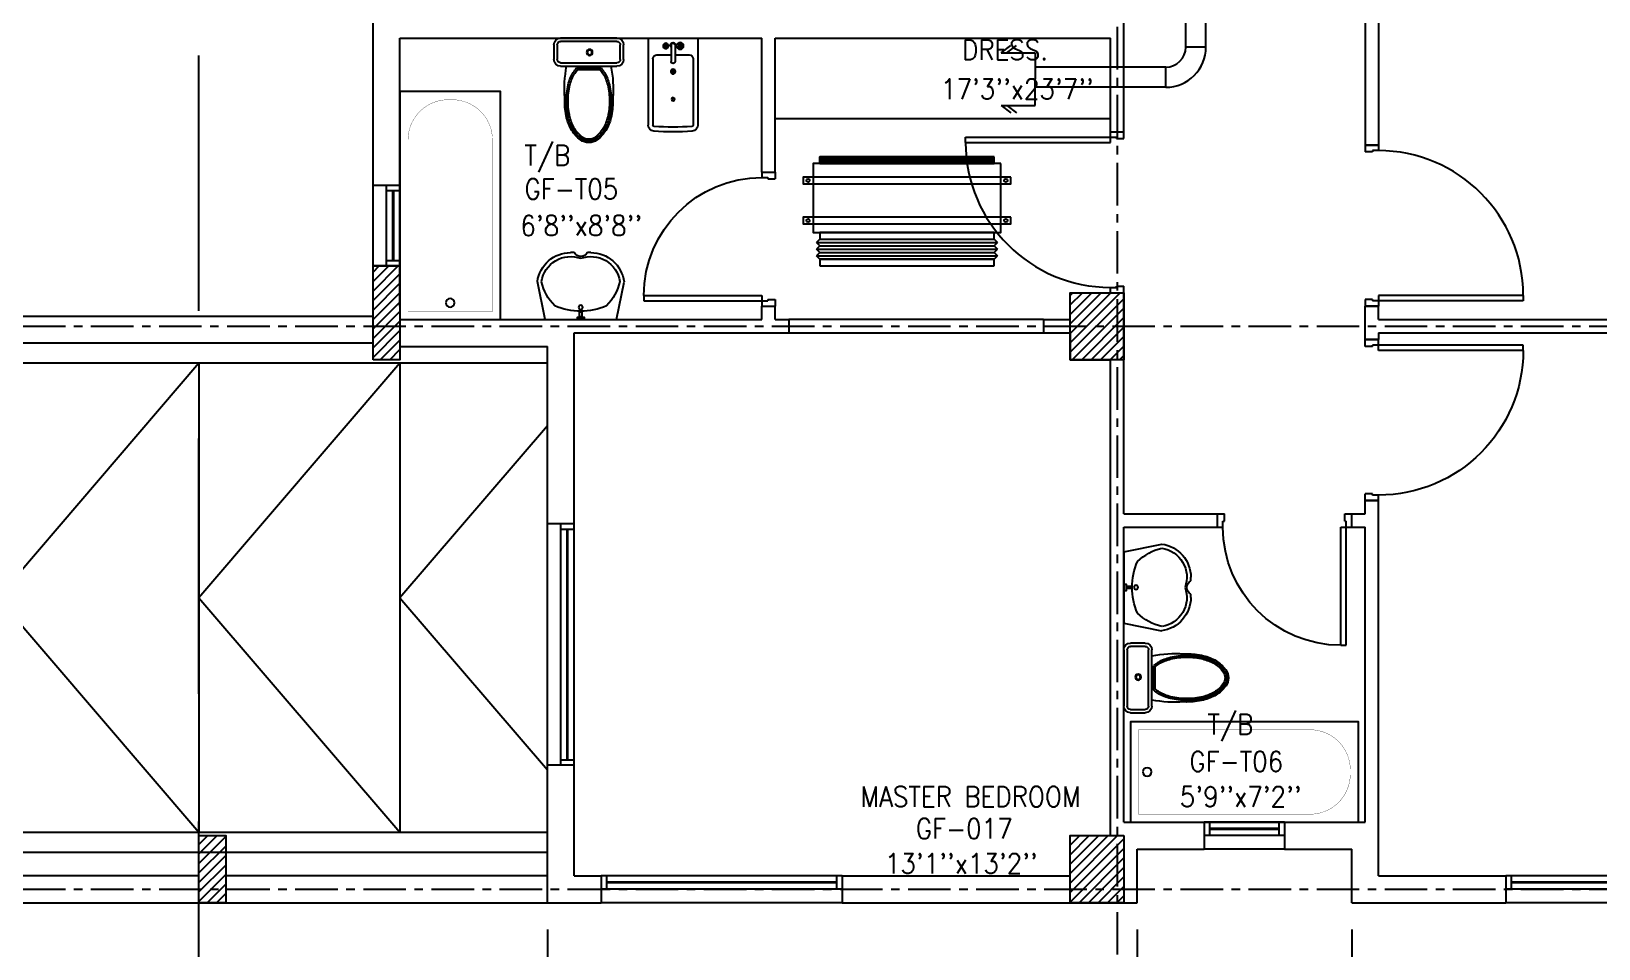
# Model space of a CAD drawing. Header units: millimetres. Extents: x -1288794 to 2153086, y -2701644 to -1335282.
# Drawn here: x 1378306 to 1389998, y -1509612 to -1502769 of the extents above; entities that cross this region are included whole.
import ezdxf

# ---------------------------------------------------------------- set-up
doc = ezdxf.new("R2010")
doc.units = ezdxf.units.MM
doc.header["$LTSCALE"] = 100
doc.header["$PDMODE"] = 34
doc.linetypes.add('CENTER', pattern=[50.8, 31.75, -6.35, 6.35, -6.35])
doc.linetypes.add('DASHED2', pattern=[9.525, 6.35, -3.175])
for name, color, linetype in [('A-ANNO-DIMS', 1, 'Continuous'), ('A-ANNO-TEXT', 8, 'Continuous'), ('A-AREA', 8, 'CENTER'), ('A-DOOR', 4, 'Continuous'), ('A-FLOR-OVHD', 4, 'DASHED2'), ('A-FLOR-PFIX', 8, 'Continuous'), ('A-FLOR-SPCL', 8, 'Continuous'), ('A-GLAZ', 5, 'Continuous'), ('A-GRID', 253, 'CENTER'), ('A-WALL-FULL', 8, 'Continuous'), ('AC-FAD', 6, 'Continuous'), ('FCU-AC', 160, 'Continuous'), ('HATCH', 251, 'Continuous'), ('L-WALK', 8, 'Continuous'), ('S-COL- HACT.', 9, 'Continuous'), ('S-COL.', 8, 'Continuous')]:
    doc.layers.add(name, color=color, linetype=linetype)
doc.styles.add('ROMANS', font='romans.shx', dxfattribs={"width": 0.8})
doc.dimstyles.new('100 of DIM2', dxfattribs={"dimscale": 0, "dimtxt": 200, "dimasz": 150, "dimexe": 75, "dimexo": 200, "dimgap": 75, "dimtad": 1, "dimdec": 0, "dimrnd": 5, "dimzin": 0, "dimdsep": 46, "dimtxsty": 'ROMANS', "dimblk": 'ARCHTICK', "dimcen": 100, "dimclrd": 94, "dimclre": 94, "dimclrt": 2, "dimadec": 0, "dimazin": 0, "dimtfac": 1, "dimtdec": 0, "dimtofl": 0, "dimtmove": 2, "dimatfit": 3, "dimldrblk": 'OPEN90', "dimfxl": 75, "dimtolj": 1, "dimtzin": 0, "dimarcsym": 0})
pattern_1 = [(45, (2502910.96, -1109556.65), (-35.355339, 35.355339), [])]

# ---------------------------------------------------------------- blocks, each defined once
blk = doc.blocks.new('BIDET-1')
for p, q in [((175, 0), (-175, 0)), ((-185, -10), (-185, -649)), ((-39, -59), (-69, -59)), ((-54, -44), (-54, -74)), ((-15, -54), (-15, -174)), ((15, -54), (15, -174)), ((39, -59), (69, -59)), ((54, -44), (54, -74)), ((185, -10), (185, -649)), ((-150, -155), (-150, -649)), ((-15, -125), (-120, -125)), ((120, -125), (15, -125)), ((150, -155), (150, -649)), ((12, -250), (-12, -250)), ((-9, -259), (9, -241)), ((-9, -241), (9, -259)), ((0, -238), (0, -262))]:
    blk.add_line(p, q)
for centre, radius in [((-54, -59), 25), ((-54, -59), 20), ((-54, -59), 15.2), ((-54, -59), 10.2), ((54, -59), 20), ((54, -59), 15.2), ((54, -59), 10.2), ((0, -250), 17.5), ((0, -250), 12.5), ((0, -457), 12.5), ((0, -457), 10)]:
    blk.add_circle(centre, radius)
for centre, radius, start, end in [((-175, -10), 10, 90, 180), ((175, -10), 10, 0, 90), ((0, -54), 20, 318.5904, 221.4096), ((0, -54), 15, 0, 180), ((-120, -155), 30, 90, 180), ((0, -174), 15, 180, 0), ((120, -155), 30, 0, 90), ((-140, -649), 45, 180, 265.2062), ((-140, -649), 10, 180, 265.2062), ((0, 1020), 1720, 265.2062, 274.7938), ((0, 1020), 1685, 265.2062, 274.7938), ((140, -649), 10, 274.7938, 0), ((140, -649), 45, 274.7938, 0)]:
    blk.add_arc(centre, radius, start, end)
blk = doc.blocks.new('D-100-R1')
for p, q in [((-80, 980), (-80, 100)), ((-80, 980), (-40, 980)), ((-40, 980), (-40, 55)), ((-1000, 100), (-1000, 0)), ((-1000, 100), (-960, 100)), ((-960, 100), (-960, 55)), ((-960, 55), (-950, 55)), ((-950, 55), (-950, 0)), ((-80, 100), (0, 100)), ((-50, 55), (-50, 0)), ((-50, 55), (-40, 55)), ((-50, 0), (0, 0)), ((0, 100), (0, 0)), ((-1000, 0), (-950, 0))]:
    blk.add_line(p, q)
at = {"linetype": 'Continuous'}
blk.add_arc((-80, 100), 880, 90, 180, dxfattribs=at)
blk = doc.blocks.new('D-120-R1')
for p, q in [((-80, 1180), (-40, 1180)), ((-80, 1180), (-80, 100)), ((-40, 1180), (-40, 55)), ((-1200, 100), (-1160, 100)), ((-1200, 100), (-1200, 0)), ((-1160, 100), (-1160, 55)), ((-1160, 55), (-1150, 55)), ((-1150, 55), (-1150, 0)), ((-80, 100), (0, 100)), ((-50, 55), (-40, 55)), ((-50, 55), (-50, 0)), ((-50, 0), (0, 0)), ((0, 100), (0, 0)), ((-1200, 0), (-1150, 0))]:
    blk.add_line(p, q)
at = {"linetype": 'Continuous'}
blk.add_arc((-80, 100), 1080, 90, 180, dxfattribs=at)
blk = doc.blocks.new('WC-1')
for p, q in [((-210, 0), (210, 0)), ((-260, -160), (-260, -50)), ((-235, -160), (-235, -50)), ((-210, -25), (210, -25)), ((235, -50), (235, -160)), ((260, -50), (260, -160)), ((210, -185), (-210, -185)), ((210, -210), (-210, -210)), ((91, -223), (-91, -223)), ((86, -235), (-86, -235))]:
    blk.add_line(p, q)
for radius in [22.1, 17.1]:
    blk.add_circle((-6, -107), radius)
for centre, radius, start, end in [((-210, -50), 50, 90, 180), ((-210, -50), 25, 90, 180), ((210, -50), 50, 360, 90), ((210, -50), 25, 360, 90), ((-210, -160), 50, 180, 270), ((-210, -160), 25, 180, 270), ((722, -383), 904, 168.9529, 184.0632), ((69, -365), 214, 138.4152, 149.8586), ((-69, -365), 214, 30.1414, 41.5848), ((210, -160), 25, 270, 360), ((210, -160), 50, 270, 360), ((352, -470), 520, 166.4766, 180), ((178, -428), 341, 149.8586, 166.4766), ((178, -428), 328, 149.8586, 166.4766), ((69, -365), 201, 139.9943, 149.8586), ((-69, -365), 201, 30.1414, 40.0057), ((-178, -428), 328, 13.5234, 30.1414), ((-178, -428), 341, 13.5234, 30.1414), ((-352, -470), 520, 360, 13.5234), ((352, -470), 532, 177.5541, 180), ((352, -470), 507, 166.4766, 180), ((-352, -470), 507, 360, 13.5234), ((-352, -470), 532, 360, 2.4459), ((352, -470), 532, 180, 193.5234), ((352, -470), 520, 180, 193.5234), ((352, -470), 507, 180, 193.5234), ((-352, -470), 507, 346.4766, 360), ((-352, -470), 520, 346.4766, 360), ((-352, -470), 532, 346.4766, 360), ((178, -512), 353, 193.5234, 210.1414), ((178, -512), 341, 193.5234, 210.1414), ((178, -512), 328, 193.5234, 210.1414), ((69, -575), 226, 210.1414, 234.4972), ((69, -575), 214, 210.1414, 234.4972), ((69, -575), 201, 210.1414, 234.4972), ((-69, -575), 201, 305.5028, 329.8586), ((-69, -575), 214, 305.5028, 329.8586), ((-69, -575), 226, 305.5028, 329.8586), ((-178, -512), 328, 329.8586, 346.4766), ((-178, -512), 341, 329.8586, 346.4766), ((-178, -512), 353, 329.8586, 346.4766), ((0, -672), 108, 234.4972, 270), ((0, -672), 95.9, 234.4972, 270), ((0, -672), 83.4, 234.4972, 270), ((0, -672), 83.4, 270, 305.5028), ((0, -672), 95.9, 270, 305.5028), ((0, -672), 108, 270, 305.5028)]:
    blk.add_arc(centre, radius, start, end)
at = {"linetype": 'Continuous', "ltscale": 50}
blk.add_arc((-722, -383), 904, 355.9368, 11.0471, dxfattribs=at)
blk = doc.blocks.new('LAV-4')
for p, q in [((-266, 0), (-322, -283)), ((-266, 0), (268, 0)), ((268, 0), (324, -280)), ((-48, -500), (-75, -500)), ((75, -500), (50, -500))]:
    blk.add_line(p, q)
for points in [[(-25, 0), (-25, -18), (25, -18), (25, 0)], [(-9, -20), (-9, -57), (8, -57), (8, -20)]]:
    blk.add_lwpolyline(points, close=True)
blk.add_circle((0, -91), 15.4)
for centre, radius, start, end in [((74, -366), 375, 135.3333, 167.1432), ((0, -539), 477, 66.1261, 113.874), ((-74, -366), 375, 12.5199, 44.6667), ((-75, -250), 250, 187.6784, 270), ((-75, -250), 220, 188.5814, 289.9523), ((75, -250), 220, 250.0878, 350.8515), ((75, -250), 250, 270, 353.0121), ((1, -527), 55.9, 28.7827, 151.2173), ((50, -499), 0, 238.1883, 0)]:
    blk.add_arc(centre, radius, start, end)
blk = doc.blocks.new('BT-2')
blk.add_lwpolyline([(0, 750), (1700, 750), (1700, 0), (0, 0)], close=True)
at = {"const_width": 2}
blk.add_lwpolyline([(60, 690), (1340, 690, -0.414214), (1640, 390), (1640, 360, -0.414214), (1340, 60), (60, 60)], format="xyb", close=True, dxfattribs=at)
blk.add_circle((125, 375), 31.9)
blk = doc.blocks.new('W-180')
for p, q in [((1800, 100), (0, 100)), ((1800, 0), (0, 0)), ((40, 0), (40, 100)), ((1760, 100), (1760, 0))]:
    blk.add_line(p, q)
at = {"linetype": 'Continuous'}
for p, q in [((1760, 53), (40, 53)), ((1760, 47), (40, 47))]:
    blk.add_line(p, q, dxfattribs=at)
blk = doc.blocks.new('W-60')
for p, q in [((600, 100), (0, 100)), ((600, 0), (0, 0)), ((40, 0), (40, 100)), ((560, 100), (560, 0))]:
    blk.add_line(p, q)
at = {"linetype": 'Continuous'}
for p, q in [((560, 53), (40, 53)), ((560, 47), (40, 47))]:
    blk.add_line(p, q, dxfattribs=at)
blk = doc.blocks.new('_ArchTick')
at = {"color": 0, "linetype": 'ByBlock', "const_width": 0.15}
blk.add_lwpolyline([(-0.5, -0.5), (0.5, 0.5)], dxfattribs=at)
blk = doc.blocks.new('*D699')
at = {"layer": 'A-ANNO-DIMS', "color": 94, "linetype": 'Continuous', "lineweight": -2, "ltscale": 3, "transparency": 16777216}
for p, q in [((1388156, -1509469), (1388156, -1512083)), ((1392456, -1509469), (1392456, -1512083)), ((1392456, -1512008), (1388156, -1512008))]:
    blk.add_line(p, q, dxfattribs=at)
at = {"layer": 'Defpoints', "color": 0, "linetype": 'Continuous', "ltscale": 3, "transparency": 16777216}
for p in [(1388156, -1509269), (1392456, -1509269), (1388156, -1512008)]:
    blk.add_point(p, dxfattribs=at)
at = {"layer": 'A-ANNO-DIMS', "color": 94, "linetype": 'Continuous', "lineweight": -2, "ltscale": 3, "transparency": 16777216, "xscale": 150, "yscale": 150, "zscale": 150, "rotation": 180}
blk.add_blockref('_ArchTick', (1388156, -1512008), dxfattribs=at)
at = {"layer": 'A-ANNO-DIMS', "color": 94, "linetype": 'Continuous', "lineweight": -2, "ltscale": 3, "transparency": 16777216, "xscale": 150, "yscale": 150, "zscale": 150}
blk.add_blockref('_ArchTick', (1392456, -1512008), dxfattribs=at)
at = {"layer": 'A-ANNO-DIMS', "color": 2, "linetype": 'Continuous', "ltscale": 3, "transparency": 16777216, "insert": (1390306, -1511833), "char_height": 200, "attachment_point": 5, "style": 'ROMANS'}
blk.add_mtext('\\A1;4300', dxfattribs=at)
blk = doc.blocks.new('_Open90')
at = {"color": 0, "linetype": 'ByBlock', "lineweight": -2}
for p, q in [((0, 0), (-1, 0)), ((-0.5, 0.5), (0, 0)), ((0, 0), (-0.5, -0.5))]:
    blk.add_line(p, q, dxfattribs=at)
blk = doc.blocks.new('*D700')
at = {"layer": 'A-ANNO-DIMS', "color": 94, "linetype": 'Continuous', "lineweight": -2, "ltscale": 3, "transparency": 16777216}
for p, q in [((1386556, -1509469), (1386556, -1512083)), ((1388156, -1509469), (1388156, -1512083)), ((1388156, -1512008), (1386556, -1512008))]:
    blk.add_line(p, q, dxfattribs=at)
at = {"layer": 'Defpoints', "color": 0, "linetype": 'Continuous', "ltscale": 3, "transparency": 16777216}
for p in [(1386556, -1509269), (1388156, -1509269), (1386556, -1512008)]:
    blk.add_point(p, dxfattribs=at)
at = {"layer": 'A-ANNO-DIMS', "color": 94, "linetype": 'Continuous', "lineweight": -2, "ltscale": 3, "transparency": 16777216, "xscale": 150, "yscale": 150, "zscale": 150, "rotation": 180}
blk.add_blockref('_ArchTick', (1386556, -1512008), dxfattribs=at)
at = {"layer": 'A-ANNO-DIMS', "color": 94, "linetype": 'Continuous', "lineweight": -2, "ltscale": 3, "transparency": 16777216, "xscale": 150, "yscale": 150, "zscale": 150}
blk.add_blockref('_ArchTick', (1388156, -1512008), dxfattribs=at)
at = {"layer": 'A-ANNO-DIMS', "color": 2, "linetype": 'Continuous', "ltscale": 3, "transparency": 16777216, "insert": (1387356, -1511833), "char_height": 200, "attachment_point": 5, "style": 'ROMANS'}
blk.add_mtext('\\A1;1600', dxfattribs=at)
blk = doc.blocks.new('*D701')
at = {"layer": 'A-ANNO-DIMS', "color": 94, "linetype": 'Continuous', "lineweight": -2, "ltscale": 3, "transparency": 16777216}
for p, q in [((1382156, -1509469), (1382156, -1512083)), ((1386556, -1509469), (1386556, -1512083)), ((1386556, -1512008), (1382156, -1512008))]:
    blk.add_line(p, q, dxfattribs=at)
at = {"layer": 'Defpoints', "color": 0, "linetype": 'Continuous', "ltscale": 3, "transparency": 16777216}
for p in [(1382156, -1509269), (1386556, -1509269), (1382156, -1512008)]:
    blk.add_point(p, dxfattribs=at)
at = {"layer": 'A-ANNO-DIMS', "color": 94, "linetype": 'Continuous', "lineweight": -2, "ltscale": 3, "transparency": 16777216, "xscale": 150, "yscale": 150, "zscale": 150, "rotation": 180}
blk.add_blockref('_ArchTick', (1382156, -1512008), dxfattribs=at)
at = {"layer": 'A-ANNO-DIMS', "color": 94, "linetype": 'Continuous', "lineweight": -2, "ltscale": 3, "transparency": 16777216, "xscale": 150, "yscale": 150, "zscale": 150}
blk.add_blockref('_ArchTick', (1386556, -1512008), dxfattribs=at)
at = {"layer": 'A-ANNO-DIMS', "color": 2, "linetype": 'Continuous', "ltscale": 3, "transparency": 16777216, "insert": (1384356, -1511833), "char_height": 200, "attachment_point": 5, "style": 'ROMANS'}
blk.add_mtext('\\A1;4400', dxfattribs=at)
blk = doc.blocks.new('*D702')
at = {"layer": 'A-ANNO-DIMS', "color": 94, "linetype": 'Continuous', "lineweight": -2, "ltscale": 3, "transparency": 16777216}
for p, q in [((1373556, -1509469), (1373556, -1512083)), ((1382156, -1509469), (1382156, -1512083)), ((1382156, -1512008), (1373556, -1512008))]:
    blk.add_line(p, q, dxfattribs=at)
at = {"layer": 'Defpoints', "color": 0, "linetype": 'Continuous', "ltscale": 3, "transparency": 16777216}
for p in [(1373556, -1509269), (1382156, -1509269), (1373556, -1512008)]:
    blk.add_point(p, dxfattribs=at)
at = {"layer": 'A-ANNO-DIMS', "color": 94, "linetype": 'Continuous', "lineweight": -2, "ltscale": 3, "transparency": 16777216, "xscale": 150, "yscale": 150, "zscale": 150, "rotation": 180}
blk.add_blockref('_ArchTick', (1373556, -1512008), dxfattribs=at)
at = {"layer": 'A-ANNO-DIMS', "color": 94, "linetype": 'Continuous', "lineweight": -2, "ltscale": 3, "transparency": 16777216, "xscale": 150, "yscale": 150, "zscale": 150}
blk.add_blockref('_ArchTick', (1382156, -1512008), dxfattribs=at)
at = {"layer": 'A-ANNO-DIMS', "color": 2, "linetype": 'Continuous', "ltscale": 3, "transparency": 16777216, "insert": (1377856, -1511833), "char_height": 200, "attachment_point": 5, "style": 'ROMANS'}
blk.add_mtext('\\A1;8600', dxfattribs=at)
blk = doc.blocks.new('fcu 2 tr')
h = blk.add_hatch()
h.set_pattern_fill('NET', color=3)
h.paths.add_polyline_path([(80954, -1588493), (79654, -1588493), (79654, -1588543), (80954, -1588543)])
at = {"layer": 'FCU-AC'}
for p, q in [((79654, -1587780), (79629, -1587805)), ((80979, -1587805), (79629, -1587805)), ((79654, -1587830), (79629, -1587805)), ((79654, -1587830), (79629, -1587855)), ((80954, -1587780), (79654, -1587780)), ((80954, -1587830), (79654, -1587830)), ((80954, -1587830), (79654, -1587830)), ((80954, -1587780), (80979, -1587805)), ((80954, -1587830), (80979, -1587805)), ((80954, -1587830), (80979, -1587855)), ((80979, -1587855), (79629, -1587855)), ((79654, -1587880), (79629, -1587855)), ((79654, -1587880), (79629, -1587905)), ((80979, -1587905), (79629, -1587905)), ((79654, -1587930), (79629, -1587905)), ((80954, -1587880), (79654, -1587880)), ((80954, -1587880), (79654, -1587880)), ((80954, -1587880), (80979, -1587855)), ((80954, -1587880), (80979, -1587905)), ((80954, -1587930), (80979, -1587905))]:
    blk.add_line(p, q, dxfattribs=at)
at = {"layer": 'FCU-AC', "color": 1}
for p, q in [((80954, -1587730), (79654, -1587730)), ((79654, -1587730), (79654, -1587780)), ((79654, -1587780), (80954, -1587780)), ((80954, -1587780), (80954, -1587730)), ((80954, -1587930), (79654, -1587930)), ((79654, -1587930), (79654, -1587980)), ((80954, -1587980), (80954, -1587930)), ((79654, -1587980), (80954, -1587980))]:
    blk.add_line(p, q, dxfattribs=at)
at = {"layer": 'FCU-AC', "color": 6}
for points in [[(79529, -1588093), (81079, -1588093), (81079, -1588043), (79529, -1588043)], [(79529, -1588393), (81079, -1588393), (81079, -1588343), (79529, -1588343)]]:
    blk.add_lwpolyline(points, close=True, dxfattribs=at)
at = {"layer": 'FCU-AC'}
blk.add_lwpolyline([(79604, -1588493), (81004, -1588493), (81004, -1587980), (79604, -1587980)], close=True, dxfattribs=at)
at = {"layer": 'FCU-AC', "color": 3}
blk.add_lwpolyline([(79654, -1588543), (80954, -1588543), (80954, -1588493), (79654, -1588493)], close=True, dxfattribs=at)
at = {"layer": 'FCU-AC', "color": 6}
for centre in [(79566, -1588068), (81041, -1588068), (79566, -1588368), (81041, -1588368)]:
    blk.add_circle(centre, 12.5, dxfattribs=at)
blk = doc.blocks.new('FAD OUTLET')
at = {"layer": 'AC-FAD'}
for p, q in [((-253, 196), (-182, 251)), ((-212, 196), (-141, 251)), ((-253, 196), (0, 196)), ((0, 196), (0, 0)), ((0, -196), (0, 0)), ((-253, -196), (0, -196)), ((-253, -196), (-182, -251)), ((-212, -196), (-141, -251))]:
    blk.add_line(p, q, dxfattribs=at)

msp = doc.modelspace()

# ---------------------------------------------------------------- hatches: boundary and pattern name
at = {"layer": 'S-COL- HACT.', "linetype": 'Continuous', "ltscale": 3}
h = msp.add_hatch(dxfattribs=at)
h.set_pattern_fill('ANSI31', color=256, scale=400, style=0)
h.set_pattern_definition(pattern_1)
h.paths.add_polyline_path([(1380855.8, -1505218.6), (1380855.8, -1504518.6), (1381055.8, -1504518.6), (1381055.8, -1505218.6)])
h = msp.add_hatch(dxfattribs=at)
h.set_pattern_fill('ANSI31', color=256, scale=400, style=0)
h.set_pattern_definition(pattern_1)
h.paths.add_polyline_path([(1386455.8, -1504718.6), (1386455.8, -1505218.6), (1386055.8, -1505218.6), (1386055.8, -1504718.6)])
h = msp.add_hatch(dxfattribs=at)
h.set_pattern_fill('ANSI31', color=256, scale=400, style=0)
h.set_pattern_definition(pattern_1)
h.paths.add_polyline_path([(1379755.8, -1508768.6), (1379755.8, -1509268.6), (1379555.8, -1509268.6), (1379555.8, -1508768.6)])
h = msp.add_hatch(dxfattribs=at)
h.set_pattern_fill('ANSI31', color=256, scale=400, style=0)
h.set_pattern_definition(pattern_1)
h.paths.add_polyline_path([(1386455.8, -1508768.6), (1386455.8, -1509268.6), (1386055.8, -1509268.6), (1386055.8, -1508768.6)])

# ---------------------------------------------------------------- linework, layer by layer
at = {"layer": 'A-AREA', "linetype": 'Continuous', "ltscale": 3}
for p, q in [((1373555.8, -1504893.6), (1380855.8, -1504893.6)), ((1380855.8, -1505093.6), (1373555.8, -1505093.6)), ((1379555.8, -1509068.6), (1373555.8, -1509068.6)), ((1382155.8, -1509068.6), (1379755.8, -1509068.6)), ((1373555.8, -1509268.6), (1382155.8, -1509268.6))]:
    msp.add_line(p, q, dxfattribs=at)
at = {"layer": 'A-FLOR-OVHD', "linetype": 'Continuous', "ltscale": 3}
for p, q in [((1385855.8, -1504918.6), (1383955.8, -1504918.6)), ((1383955.8, -1505018.6), (1385855.8, -1505018.6))]:
    msp.add_line(p, q, dxfattribs=at)
at = {"layer": 'A-FLOR-OVHD', "ltscale": 3}
msp.add_lwpolyline([(1406555.8, -1509268.6), (1406555.8, -1510568.6), (1393755.8, -1510568.6), (1393755.8, -1509268.6), (1392455.8, -1509268.6), (1392455.8, -1510568.6), (1388155.8, -1510568.6), (1388155.8, -1510168.6), (1386555.8, -1510168.6), (1386555.8, -1510568.6), (1379555.8, -1510568.6), (1379555.8, -1500918.6), (1378555.8, -1500918.6), (1378555.8, -1496418.6)], dxfattribs=at)
msp.add_lwpolyline([(1406555.8, -1509268.6), (1406555.8, -1510568.6), (1393755.8, -1510568.6), (1393755.8, -1509268.6), (1392455.8, -1509268.6), (1392455.8, -1510568.6), (1388155.8, -1510568.6), (1388155.8, -1510168.6), (1386555.8, -1510168.6), (1386555.8, -1510568.6), (1379555.8, -1510568.6), (1379555.8, -1500918.6), (1378555.8, -1500918.6), (1378555.8, -1496418.6)], dxfattribs=at)
at = {"layer": 'A-FLOR-SPCL', "ltscale": 3}
msp.add_line((1383855.8, -1503418.6), (1386355.8, -1503418.6), dxfattribs=at)
at = {"layer": 'A-GLAZ', "ltscale": 3}
for p, q in [((1380855.8, -1504518.6), (1380855.8, -1503918.6)), ((1382155.8, -1508243.6), (1382155.8, -1506443.6)), ((1387655.8, -1508868.6), (1387055.8, -1508868.6)), ((1384355.8, -1509268.6), (1382555.8, -1509268.6)), ((1391105.8, -1509268.6), (1389305.8, -1509268.6))]:
    msp.add_line(p, q, dxfattribs=at)
at = {"layer": 'A-GRID', "ltscale": 0.1}
for p, q in [((1386405.8, -1465142.6), (1386405.8, -1513277)), ((1369098.6, -1504968.6), (1412638.2, -1504968.6)), ((1369098.6, -1509168.6), (1412638.2, -1509168.6))]:
    msp.add_line(p, q, dxfattribs=at)
at = {"layer": 'A-WALL-FULL', "ltscale": 3}
for p, q in [((1386455.8, -1503518.6), (1386455.8, -1501608.6)), ((1388255.8, -1501618.6), (1388255.8, -1503618.6)), ((1388355.8, -1501618.6), (1388355.8, -1503618.6)), ((1380855.8, -1502918.6), (1380855.8, -1501668.6)), ((1381055.8, -1502818.6), (1383755.8, -1502818.6)), ((1381055.8, -1503918.6), (1381055.8, -1502818.6)), ((1383755.8, -1503818.6), (1383755.8, -1502818.6)), ((1383855.8, -1503818.6), (1383855.8, -1502818.6)), ((1383855.8, -1502818.6), (1386355.8, -1502818.6)), ((1386355.8, -1503518.6), (1386355.8, -1502818.6)), ((1380855.8, -1502918.6), (1380855.8, -1502918.6)), ((1380855.8, -1503918.6), (1380855.8, -1502918.6)), ((1386355.8, -1503518.6), (1386455.8, -1503518.6)), ((1388255.8, -1503618.6), (1388355.8, -1503618.6)), ((1383755.8, -1503818.6), (1383855.8, -1503818.6)), ((1381055.8, -1503918.6), (1380855.8, -1503918.6)), ((1381055.8, -1504518.6), (1380855.8, -1504518.6)), ((1380855.8, -1505218.6), (1380855.8, -1504518.6)), ((1381055.8, -1504818.6), (1381055.8, -1504518.6)), ((1381055.8, -1504818.6), (1381055.8, -1504518.6)), ((1383755.8, -1504818.6), (1383855.8, -1504818.6)), ((1383755.8, -1504918.6), (1383755.8, -1504818.6)), ((1383855.8, -1504918.6), (1383855.8, -1504818.6)), ((1386355.8, -1504718.6), (1386455.8, -1504718.6)), ((1386455.8, -1506368.6), (1386455.8, -1504718.6)), ((1388255.8, -1504818.6), (1388355.8, -1504818.6)), ((1388255.8, -1505068.6), (1388255.8, -1504818.6)), ((1388355.8, -1504918.6), (1388355.8, -1504818.6)), ((1381055.8, -1504918.6), (1383755.8, -1504918.6)), ((1383855.8, -1504918.6), (1383955.8, -1504918.6)), ((1383955.8, -1504918.6), (1383955.8, -1505018.6)), ((1385855.8, -1504918.6), (1386055.8, -1504918.6)), ((1385855.8, -1504918.6), (1385855.8, -1505018.6)), ((1388355.8, -1504918.6), (1392455.8, -1504918.6)), ((1382355.8, -1505018.6), (1383955.8, -1505018.6)), ((1382355.8, -1506443.6), (1382355.8, -1505018.6)), ((1385855.8, -1505018.6), (1386055.8, -1505018.6)), ((1388355.8, -1505018.6), (1392255.8, -1505018.6)), ((1388355.8, -1505018.6), (1388355.8, -1505068.6)), ((1381055.8, -1505118.6), (1382155.8, -1505118.6)), ((1381055.8, -1505118.6), (1381055.8, -1505218.6)), ((1382155.8, -1506443.6), (1382155.8, -1505118.6)), ((1388255.8, -1505068.6), (1388355.8, -1505068.6)), ((1381055.8, -1505218.6), (1380855.8, -1505218.6)), ((1386355.8, -1508768.6), (1386355.8, -1505218.6)), ((1388255.8, -1506268.6), (1388355.8, -1506268.6)), ((1388255.8, -1506368.6), (1388255.8, -1506268.6)), ((1388355.8, -1509068.6), (1388355.8, -1506268.6)), ((1382355.8, -1506443.6), (1382155.8, -1506443.6)), ((1386455.8, -1506368.6), (1387155.8, -1506368.6)), ((1387155.8, -1506468.6), (1387155.8, -1506368.6)), ((1388155.8, -1506468.6), (1388155.8, -1506368.6)), ((1388155.8, -1506368.6), (1388255.8, -1506368.6)), ((1386455.8, -1506468.6), (1387155.8, -1506468.6)), ((1386455.8, -1508668.6), (1386455.8, -1506468.6)), ((1388155.8, -1506468.6), (1388255.8, -1506468.6)), ((1388255.8, -1508668.6), (1388255.8, -1506468.6)), ((1382155.8, -1509268.6), (1382155.8, -1508243.6)), ((1382355.8, -1508243.6), (1382155.8, -1508243.6)), ((1382355.8, -1509068.6), (1382355.8, -1508243.6)), ((1386455.8, -1508668.6), (1387055.8, -1508668.6)), ((1387055.8, -1508668.6), (1387055.8, -1508868.6)), ((1387655.8, -1508668.6), (1388255.8, -1508668.6)), ((1387655.8, -1508668.6), (1387655.8, -1508868.6)), ((1386555.8, -1509268.6), (1386555.8, -1508868.6)), ((1386555.8, -1508868.6), (1387055.8, -1508868.6)), ((1387655.8, -1508868.6), (1388155.8, -1508868.6)), ((1388155.8, -1509268.6), (1388155.8, -1508868.6)), ((1382355.8, -1509068.6), (1382555.8, -1509068.6)), ((1382555.8, -1509068.6), (1382555.8, -1509268.6)), ((1384355.8, -1509068.6), (1386055.8, -1509068.6)), ((1384355.8, -1509068.6), (1384355.8, -1509268.6)), ((1388355.8, -1509068.6), (1389305.8, -1509068.6)), ((1389305.8, -1509068.6), (1389305.8, -1509268.6)), ((1382155.8, -1509268.6), (1382555.8, -1509268.6)), ((1384355.8, -1509268.6), (1386555.8, -1509268.6)), ((1388155.8, -1509268.6), (1389305.8, -1509268.6))]:
    msp.add_line(p, q, dxfattribs=at)
at = {"layer": 'A-WALL-FULL', "linetype": 'Continuous', "ltscale": 3}
for p, q in [((1386055.8, -1504918.6), (1386055.8, -1504718.6)), ((1386055.8, -1504718.6), (1386455.8, -1504718.6)), ((1386055.8, -1505018.6), (1386055.8, -1505218.6)), ((1386055.8, -1505218.6), (1386355.8, -1505218.6)), ((1386055.8, -1509068.6), (1386055.8, -1508768.6)), ((1386055.8, -1508768.6), (1386355.8, -1508768.6))]:
    msp.add_line(p, q, dxfattribs=at)
msp.add_lwpolyline([(1379555.8, -1508768.6), (1379755.8, -1508768.6), (1379755.8, -1509268.6), (1379555.8, -1509268.6)], close=True, dxfattribs=at)
at = {"layer": 'AC-FAD'}
for p, q in [((1386918.5, -1502885.4), (1386918.5, -1498611.1)), ((1387068.5, -1502885.4), (1387068.5, -1498761.1)), ((1387068.5, -1502885.4), (1386918.5, -1502885.4)), ((1386768.5, -1503035.4), (1385793.7, -1503035.4)), ((1386768.5, -1503185.4), (1386768.5, -1503035.4)), ((1386768.5, -1503185.4), (1385793.7, -1503185.4))]:
    msp.add_line(p, q, dxfattribs=at)
for radius in [150, 300]:
    msp.add_arc((1386768.5, -1502885.4), radius, 270, 360, dxfattribs=at)
at = {"layer": 'HATCH', "ltscale": 3}
for p, q in [((1379555.8, -1505243.6), (1379555.8, -1508743.6)), ((1381055.8, -1505243.6), (1381055.8, -1508743.6))]:
    msp.add_line(p, q, dxfattribs=at)
for points in [[(1379555.8, -1505243.6), (1378055.8, -1506993.6), (1379555.8, -1508743.6)], [(1381055.8, -1505243.6), (1379555.8, -1506993.6), (1381055.8, -1508743.6)], [(1382155.8, -1505710.3), (1381055.8, -1506993.6), (1382155.8, -1508277)]]:
    msp.add_lwpolyline(points, dxfattribs=at)
at = {"layer": 'L-WALK', "ltscale": 3}
for p, q in [((1380855.8, -1505093.6), (1372555.8, -1505093.6)), ((1382155.8, -1505243.6), (1372555.8, -1505243.6)), ((1376036.1, -1508743.6), (1382155.8, -1508743.6)), ((1382155.8, -1508893.6), (1372555.8, -1508893.6))]:
    msp.add_line(p, q, dxfattribs=at)
at = {"layer": 'S-COL.', "linetype": 'Continuous', "ltscale": 3}
for points in [[(1380855.8, -1505218.6), (1380855.8, -1504518.6), (1381055.8, -1504518.6), (1381055.8, -1505218.6)], [(1386455.8, -1504718.6), (1386455.8, -1505218.6), (1386055.8, -1505218.6), (1386055.8, -1504718.6)], [(1386455.8, -1504718.6), (1386455.8, -1505218.6), (1386055.8, -1505218.6), (1386055.8, -1504718.6)], [(1386455.8, -1504718.6), (1386455.8, -1505218.6), (1386055.8, -1505218.6), (1386055.8, -1504718.6)], [(1379755.8, -1508768.6), (1379755.8, -1509268.6), (1379555.8, -1509268.6), (1379555.8, -1508768.6)], [(1386455.8, -1508768.6), (1386455.8, -1509268.6), (1386055.8, -1509268.6), (1386055.8, -1508768.6)]]:
    msp.add_lwpolyline(points, close=True, dxfattribs=at)

# ---------------------------------------------------------------- block references
at = {"layer": 'A-DOOR', "ltscale": 3}
for p, rotation in [((1386455.8, -1503518.6), 90), ((1388255.8, -1504818.6), 270)]:
    msp.add_blockref('D-120-R1', p, dxfattribs=dict(at, rotation=rotation))
at = {"layer": 'A-DOOR', "ltscale": 3, "xscale": -1}
for name, p, rotation in [('D-100-R1', (1383855.8, -1504818.6), 90), ('D-120-R1', (1388255.8, -1505068.6), 270), ('D-100-R1', (1388155.8, -1506368.6), 180)]:
    msp.add_blockref(name, p, dxfattribs=dict(at, rotation=rotation))
at = {"layer": 'A-FLOR-PFIX', "ltscale": 3, "xscale": -1}
for name, p in [('WC-1', (1382464.6, -1502818.6)), ('BIDET-1', (1383092.8, -1502818.6))]:
    msp.add_blockref(name, p, dxfattribs=at)
for name, p, rotation in [('BT-2', (1381055.8, -1504918.6), 270), ('LAV-4', (1382404.1, -1504918.6), 180), ('LAV-4', (1386455.8, -1506916.5), 90), ('WC-1', (1386455.8, -1507591.6), 90), ('BT-2', (1386505.8, -1507918.6), 180)]:
    msp.add_blockref(name, p, dxfattribs=dict(at, rotation=rotation))
at = {"layer": 'A-GLAZ', "ltscale": 3, "xscale": -1}
for name, p, rotation in [('W-60', (1381055.8, -1503918.6), 90), ('W-180', (1382355.8, -1506443.6), 90), ('W-60', (1387055.8, -1508668.6), 180), ('W-180', (1382555.8, -1509068.6), 180), ('W-180', (1389305.8, -1509068.6), 180)]:
    msp.add_blockref(name, p, dxfattribs=dict(at, rotation=rotation))
at = {"layer": 'AC-FAD'}
msp.add_blockref('FAD OUTLET', (1385795.1, -1503124.7), dxfattribs=at)
at = {"layer": 'FCU-AC', "rotation": 180}
msp.add_blockref('fcu 2 tr', (1465141.6, -3092248.6), dxfattribs=at)

# ---------------------------------------------------------------- texts
at = {"layer": 'A-ANNO-TEXT', "style": 'ROMANS', "width": 0.9}
for s, p in [('DRESS.', (1385248.5, -1502981.8)), ("17'3''x23'7''", (1385091.9, -1503274)), ('T/B', (1381984.5, -1503768.8)), ('GF-T05', (1381984.5, -1504019.3)), ("6'8''x8'8''", (1381953.9, -1504292.6)), ('T/B', (1387080.4, -1508013.1)), ('GF-T06', (1386944.8, -1508290.7)), ('MASTER BEDROOM', (1384490.3, -1508552.8)), ("5'9''x7'2''", (1386873.5, -1508552.7)), ('GF-017', (1384903.5, -1508791)), ("13'1''x13'2''", (1384673.7, -1509051.2))]:
    msp.add_text(s, height=150, dxfattribs=at).set_placement(p)

# ---------------------------------------------------------------- dimensions: what is measured, and where the dimension line sits
at = {"layer": 'A-ANNO-DIMS', "linetype": 'Continuous', "ltscale": 3}
for base, p1, p2, picture, middle in [((1373555.8, -1512007.6), (1382155.8, -1509268.6), (1373555.8, -1509268.6), '*D702', (1377855.8, -1511832.6)), ((1382155.8, -1512007.6), (1386555.8, -1509268.6), (1382155.8, -1509268.6), '*D701', (1384355.8, -1511832.6)), ((1386555.8, -1512007.6), (1388155.8, -1509268.6), (1386555.8, -1509268.6), '*D700', (1387355.8, -1511832.6)), ((1388155.8, -1512007.6), (1392455.8, -1509268.6), (1388155.8, -1509268.6), '*D699', (1390305.8, -1511832.6))]:
    dim = msp.add_linear_dim(base=base, p1=p1, p2=p2, dimstyle='100 of DIM2', override={"dimscale": 1}, dxfattribs=at)
    dim.commit()
    dim.dimension.update_dxf_attribs({"geometry": picture, "text_midpoint": middle})

doc.saveas('drawing.dxf')
